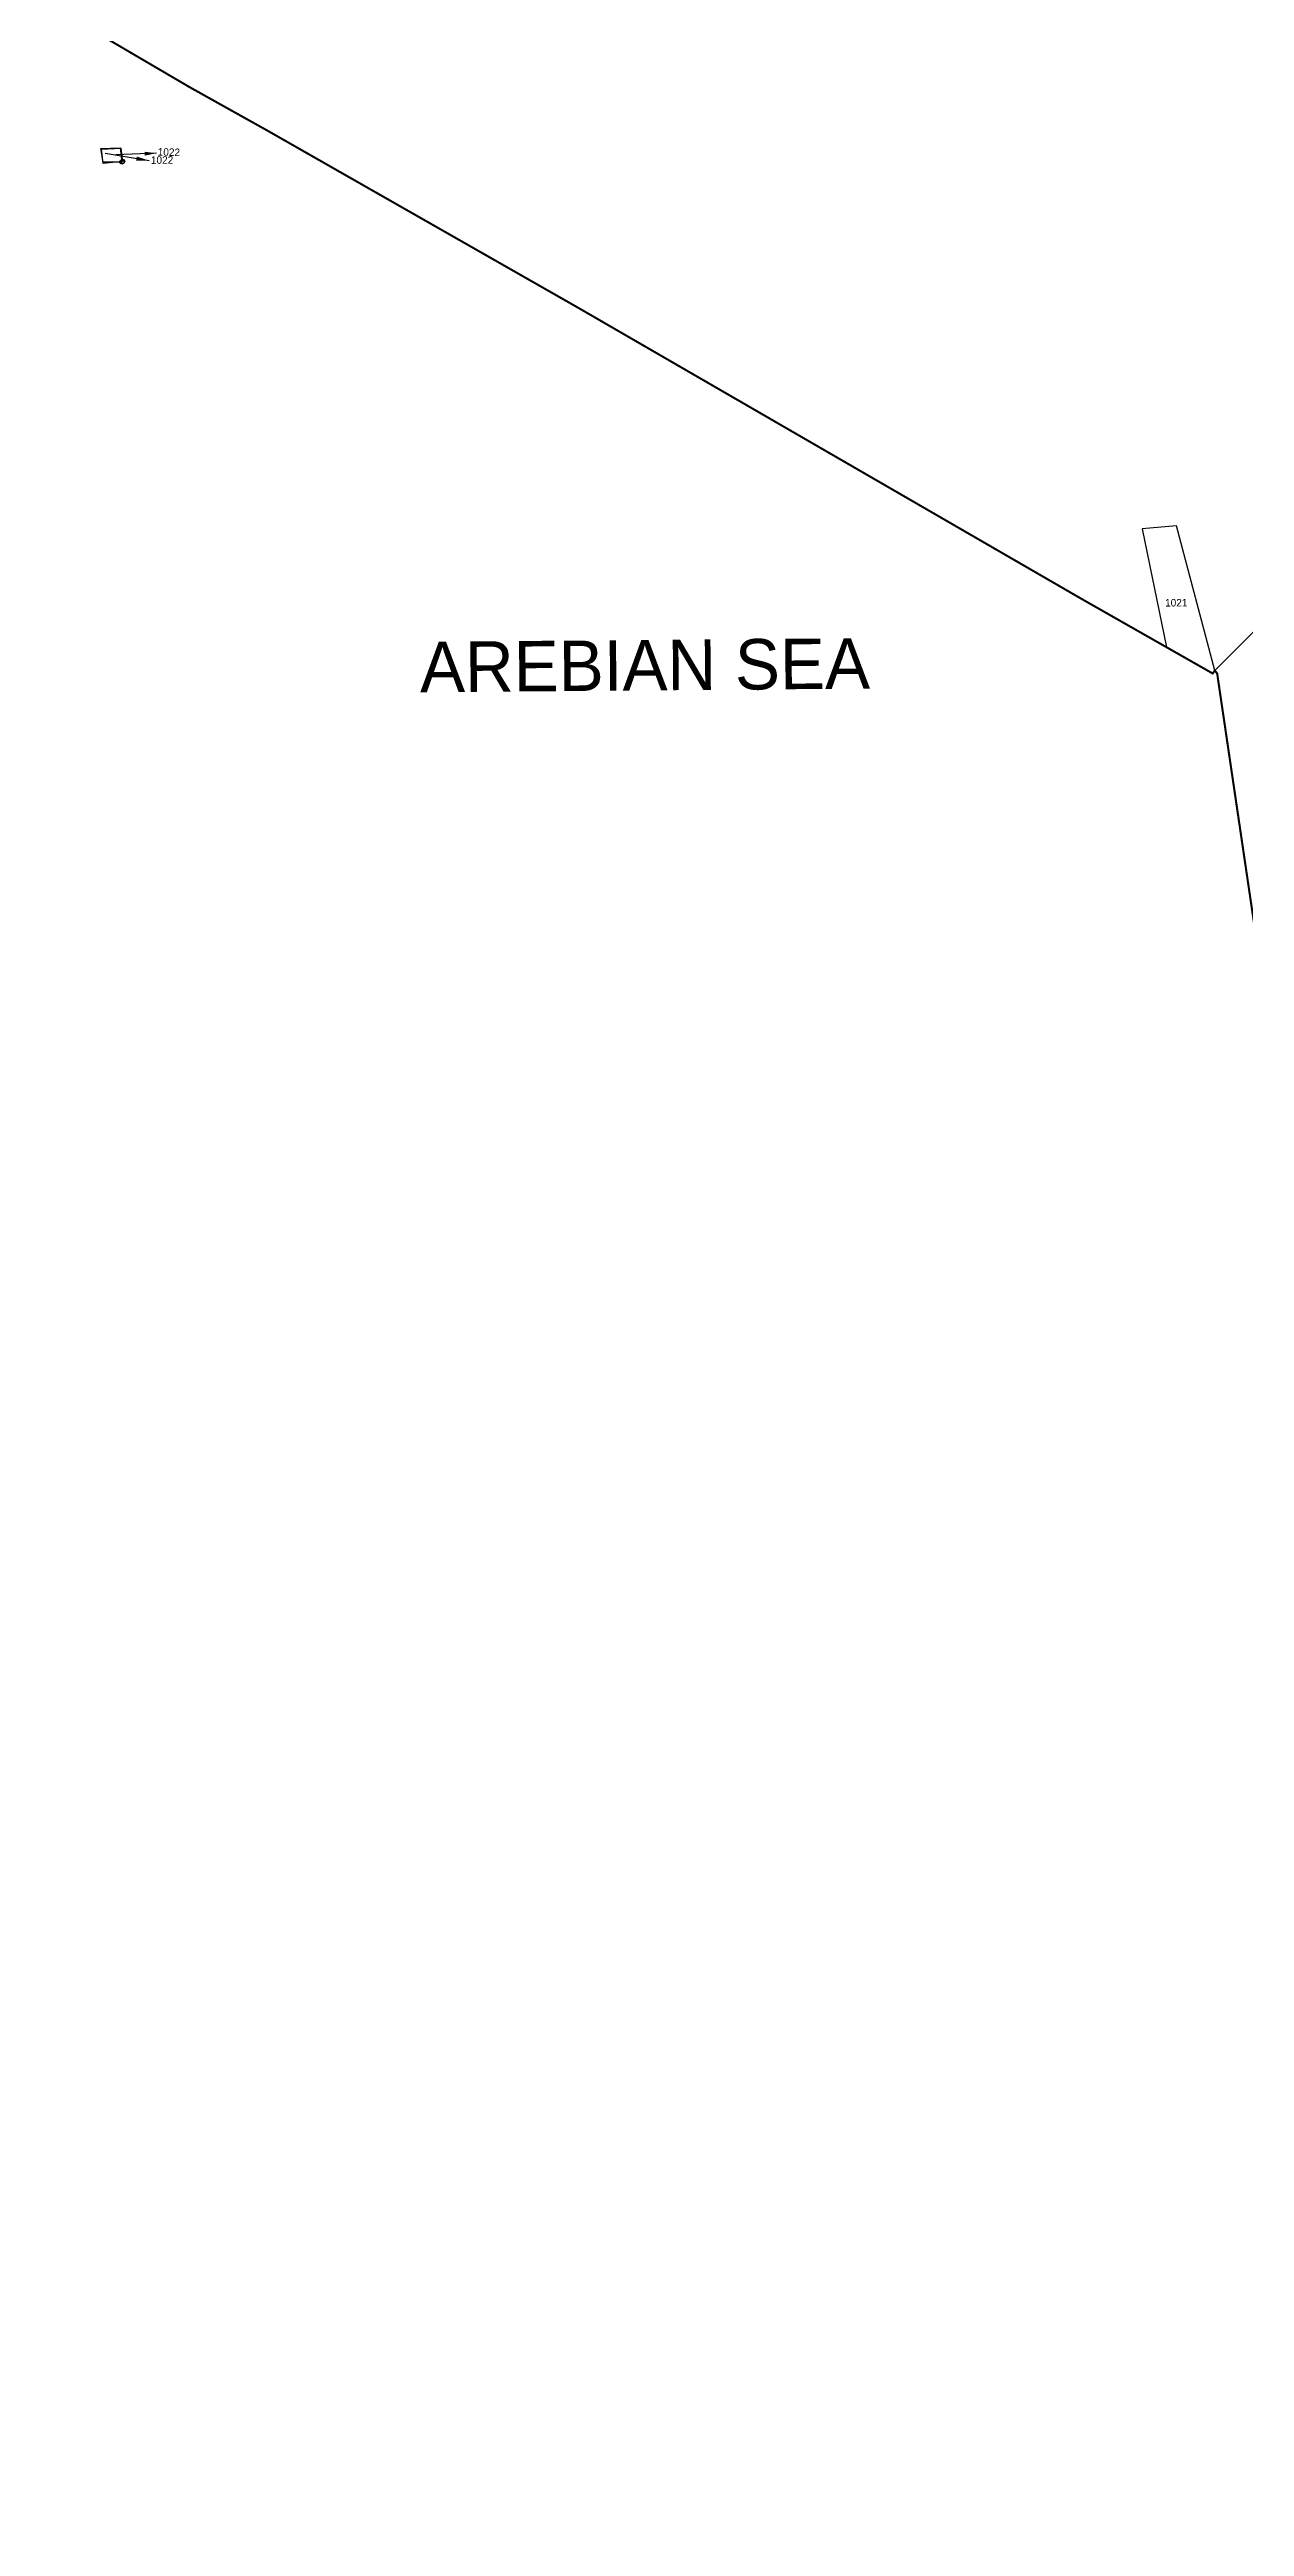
# Model space of a CAD drawing. Header units: metres. Extents: x 261731 to 264091, y 2159284 to 2161845.
# Drawn here: x 262011 to 262728, y 2159295 to 2160780 of the extents above; entities that cross this region are included whole.
import ezdxf

# ---------------------------------------------------------------- set-up
doc = ezdxf.new("R2010")
doc.units = ezdxf.units.M
for name, color, linetype in [('POLY_PARCEL', 6, 'Continuous'), ('SYM_ARROW', 1, 'Continuous'), ('SYM_STONE', 1, 'Continuous'), ('TEXT_MAPOUT', 7, 'Continuous'), ('TEXT_PARCEL', 7, 'Continuous'), ('V_BOUND_LINE', 7, 'Continuous')]:
    doc.layers.add(name, color=color, linetype=linetype)
doc.styles.add('TEXT_MAP', font='', dxfattribs={"height": 1.8})
doc.styles.get('TEXT_MAP').set_extended_font_data('Kruti Dev 050')
doc.dimstyles.get("Standard").update_dxf_attribs({"dimtxt": 0.18, "dimasz": 0.18, "dimexe": 0.18, "dimexo": 0.0625, "dimgap": 0.09, "dimtad": 0, "dimtih": 1, "dimtoh": 1, "dimdec": 4, "dimzin": 0, "dimdsep": 46, "dimtxsty": 'Standard', "dimcen": 0.09, "dimadec": 0, "dimazin": 0, "dimtfac": 1, "dimtdec": 4, "dimtofl": 0, "dimtmove": 0, "dimatfit": 3, "dimfxl": 1, "dimtolj": 1, "dimtzin": 0, "dimarcsym": 0})

# ---------------------------------------------------------------- blocks, each defined once
blk = doc.blocks.new('STONE')
at = {"layer": 'SYM_STONE'}
blk.add_circle((0, 0), 0.511, dxfattribs=at)
blk = doc.blocks.new('TEXTARROW')
blk.add_leader([(0, 0), (8.64, 0)], dimstyle='Standard', override={"dimtxt": 2.5, "dimasz": 2.5, "dimexe": 1.25, "dimexo": 0.625, "dimgap": 0.625, "dimtad": 1, "dimtih": 0, "dimtoh": 0, "dimzin": 8, "dimcen": 2.5, "dimtofl": 1})

msp = doc.modelspace()

# ---------------------------------------------------------------- linework, layer by layer
at = {"layer": 'POLY_PARCEL'}
for points in [[(262041.9, 2160721), (262053.5, 2160721.4), (262054.6, 2160712.8), (262043.3, 2160712.8), (262041.9, 2160721)], [(262042.3, 2160720.6), (262053.9, 2160721.2), (262055, 2160713.2), (262043.4, 2160712), (262042.3, 2160720.6)], [(262799.3, 2160494.7), (262797.9, 2160495.9), (262767.8, 2160466.8), (262752.6, 2160450.7), (262709.8, 2160407.9)], [(262709.8, 2160407.9), (262686.9, 2160494.6), (262666.2, 2160492.9), (262680.9, 2160421.9)]]:
    msp.add_lwpolyline(points, dxfattribs=at)
at = {"layer": 'V_BOUND_LINE', "const_width": 1.25}
for points in [[(262680.9, 2160421.9), (262630.6, 2160450.5), (262328, 2160625.5), (262141, 2160732.1), (262095.5, 2160757.5), (262035.6, 2160792.6), (262012.6, 2160805.1), (262011.8, 2160808.6)], [(262709.8, 2160407.9), (262708.5, 2160406.2), (262680.9, 2160421.9)], [(263411, 2159296), (263214.1, 2159461.6), (263139, 2159501.9), (263083.5, 2159533.2), (263035.4, 2159559.3), (262976.3, 2159632.5), (262941.9, 2159675.6), (262876.1, 2159806.4), (262831.6, 2159961.8), (262795.6, 2160090.1), (262793.9, 2160098.7), (262768, 2160156.9), (262737.7, 2160226.7), (262711.2, 2160406.2), (262709.8, 2160407.9)]]:
    msp.add_lwpolyline(points, dxfattribs=at)

# ---------------------------------------------------------------- block references
at = {"layer": 'SYM_ARROW'}
for p, xscale, yscale, zscale, rotation in [((262075.3, 2160718.1), 2.81658671883966, 2.81658671883966, 2.81658671883966, 182.5280553366032), ((262070.9, 2160713.6), 3.085709938926738, 3.085709938926738, 3.085709938926738, 170.7568025035471)]:
    msp.add_blockref('TEXTARROW', p, dxfattribs=dict(at, xscale=xscale, yscale=yscale, zscale=zscale, rotation=rotation))
at = {"layer": 'SYM_STONE'}
for p, xscale, yscale, zscale, rotation in [((262054.6, 2160712.8), 2.499305619970952, 2.499305619970952, 2.499305619970952, 0.4781862049008076), ((262055, 2160713.2), 2.502206469586575, 2.502206469586575, 2.502206469586575, 358.3330924173263)]:
    msp.add_blockref('STONE', p, dxfattribs=dict(at, xscale=xscale, yscale=yscale, zscale=zscale, rotation=rotation))

# ---------------------------------------------------------------- texts
at = {"layer": 'TEXT_MAPOUT'}
msp.add_text('AREBIAN SEA', height=30.248, rotation=0.4782, dxfattribs=at).set_placement((262233.4, 2160394.9))
at = {"layer": 'TEXT_PARCEL', "style": 'TEXT_MAP'}
for s, rotation, p in [('1022', 358.3331, (262076, 2160716.7)), ('1022', 0.4782, (262072, 2160711.7)), ('1021', 0.4782, (262680, 2160446.3))]:
    msp.add_text(s, height=4.5, rotation=rotation, dxfattribs=at).set_placement(p)

doc.saveas('drawing.dxf')
